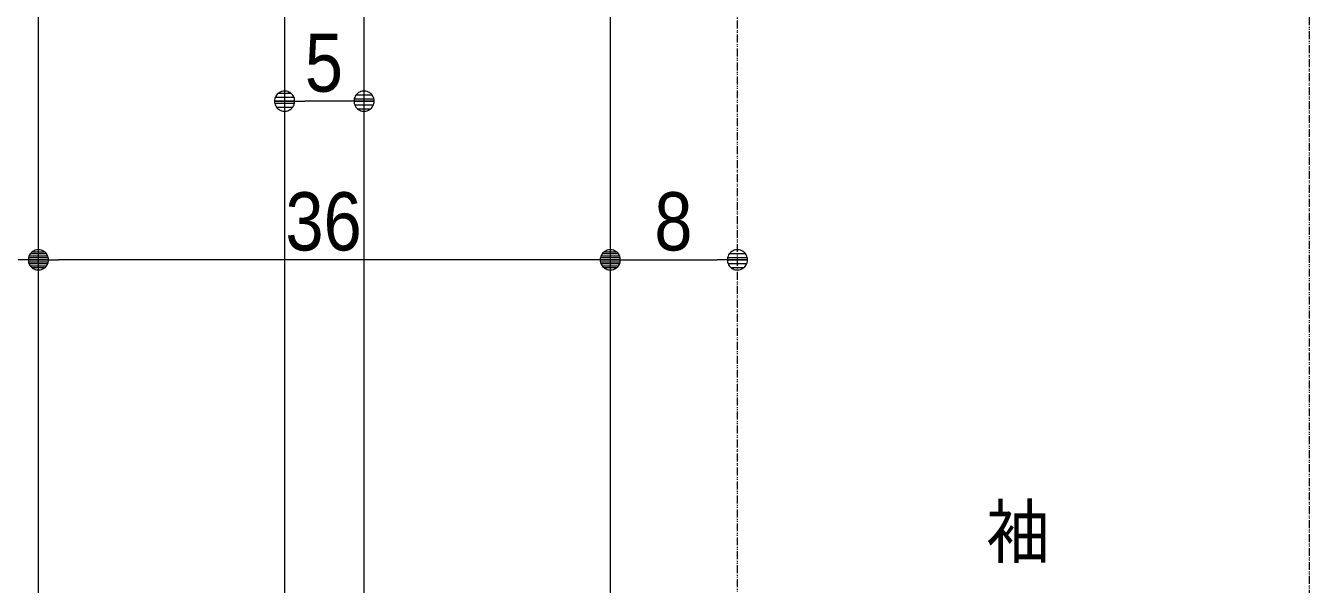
# Model space of a CAD drawing. Units: millimetres, scale not verified. Extents: x -6062 to 6062, y -3045 to 3045.
# Drawn here: x 273 to 1081, y -44 to 308 of the extents above; entities that cross this region are included whole.
import ezdxf
from ezdxf.enums import TextEntityAlignment as Align

# ---------------------------------------------------------------- set-up
doc = ezdxf.new("R2010")
doc.units = ezdxf.units.MM
doc.header["$LTSCALE"] = 20
doc.linetypes.add('DOUBLE_CHAIN1', pattern=[8.8, 5, -1, 0.6, -0.6, 0.6, -1])
for name, color, linetype, lineweight in [('0-0_3一般', 7, 'Continuous', 9), ('0-1_2寸法-1', 7, 'Continuous', 9), ('0-2_0', 7, 'Continuous', 9), ('0-3_2寸法-3', 7, 'Continuous', 9)]:
    doc.layers.add(name, color=color, linetype=linetype, lineweight=lineweight)
doc.styles.add('ＭＳ ゴシック', font='')
doc.styles.add('ＭＳ Ｐゴシック', font='')
doc.styles.get('ＭＳ ゴシック').set_extended_font_data('MS Gothic')
doc.styles.get('ＭＳ Ｐゴシック').set_extended_font_data('MS PGothic')

# ---------------------------------------------------------------- blocks, each defined once
blk = doc.blocks.new('グループ-41')
at = {"layer": '0-0_3一般'}
for p, q in [((44463.7, 8604.9), (44463.7, -29200)), ((45463.7, -29200), (45463.7, 8604.9))]:
    blk.add_line(p, q, dxfattribs=at)
blk.add_lwpolyline([(48563.7, 13804.9), (48563.7, -34400), (41363.7, -34400), (41363.7, 13804.9)], close=True, dxfattribs=at)
blk = doc.blocks.new('グループ-47')
at = {"layer": '0-0_3一般', "linetype": 'DOUBLE_CHAIN1'}
blk.add_lwpolyline([(50163.7, 22805.5), (57363.7, 22805.5), (57363.7, -36999.4), (50163.7, -36999.4)], close=True, dxfattribs=at)
at = {"layer": '0-0_3一般'}
blk.add_blockref('グループ-41', (0, 0), dxfattribs=at)
blk = doc.blocks.new('グループ-48')
at = {"layer": '0-0_3一般'}
blk.add_blockref('グループ-47', (0, 0), dxfattribs=at)
blk = doc.blocks.new('_Dot')
at = {"layer": '0-2_0'}
for p, q in [((-10, 0), (-20, 0)), ((9.78, 2), (-9.78, 2)), ((7.99, 6), (-7.99, 6)), ((9.16, -3.98), (-9.16, -3.98)), ((6, -7.98), (-6, -7.98))]:
    blk.add_line(p, q, dxfattribs=at)
for points in [[(10, 0), (9.92, 1.25), (9.69, 2.49), (9.3, 3.68), (8.76, 4.82), (8.09, 5.88), (7.29, 6.85), (6.37, 7.71), (5.36, 8.44), (4.26, 9.05), (3.09, 9.51), (1.87, 9.82), (0.63, 9.98), (-0.63, 9.98), (-1.87, 9.82), (-3.09, 9.51), (-4.26, 9.05), (-5.36, 8.44), (-6.37, 7.71), (-7.29, 6.85), (-8.09, 5.88), (-8.76, 4.82), (-9.3, 3.68), (-9.69, 2.49), (-9.92, 1.25), (-10, 0), (0, 0)], [(-10, 0), (-9.92, -1.25), (-9.69, -2.49), (-9.3, -3.68), (-8.76, -4.82), (-8.09, -5.88), (-7.29, -6.85), (-6.37, -7.71), (-5.36, -8.44), (-4.26, -9.05), (-3.09, -9.51), (-1.87, -9.82), (-0.63, -9.98), (0.63, -9.98), (1.87, -9.82), (3.09, -9.51), (4.26, -9.05), (5.36, -8.44), (6.37, -7.71), (7.29, -6.85), (8.09, -5.88), (8.76, -4.82), (9.3, -3.68), (9.69, -2.49), (9.92, -1.25), (10, 0), (0, 0)]]:
    blk.add_lwpolyline(points, close=True, dxfattribs=at)

msp = doc.modelspace()

# ---------------------------------------------------------------- linework, layer by layer
at = {"layer": '0-1_2寸法-1'}
for p, q in [((435.68, 280.25), (435.88, 280.25)), ((485.68, 280.25), (485.88, 280.25)), ((472.97, 260.25), (448.4, 260.25)), ((280.68, 180.25), (280.88, 180.25)), ((640.68, 180.25), (640.88, 180.25)), ((640.68, 180.25), (640.88, 180.25)), ((720.68, 180.25), (720.88, 180.25)), ((627.97, 160.25), (293.4, 160.25)), ((653.4, 160.25), (707.97, 160.25)), ((280.68, 140.25), (280.88, 140.25))]:
    msp.add_line(p, q, dxfattribs=at)

# ---------------------------------------------------------------- block references
at = {"layer": '0-0_3一般', "xscale": 0.05, "yscale": 0.05}
msp.add_blockref('グループ-48', (-1787.5, 0), dxfattribs=at)
at = {"layer": '0-1_2寸法-1', "xscale": 0.6356201, "yscale": 0.6356201, "rotation": 180}
for p in [(435.68, 260.25), (280.68, 160.25), (640.68, 160.25)]:
    msp.add_blockref('_Dot', p, dxfattribs=at)
at = {"layer": '0-1_2寸法-1', "xscale": 0.6356201, "yscale": 0.6356201}
for p in [(485.68, 260.25), (280.68, 160.25), (640.68, 160.25), (720.68, 160.25)]:
    msp.add_blockref('_Dot', p, dxfattribs=at)

# ---------------------------------------------------------------- texts
at = {"layer": '0-1_2寸法-1', "style": 'ＭＳ Ｐゴシック', "width": 0.9}
for s, p in [('5', (448.39, 255.19)), ('36', (436.19, 155.19)), ('8', (668.39, 155.19))]:
    msp.add_text(s, height=36.66, dxfattribs=at).set_placement(p, align=Align.BOTTOM_LEFT)
at = {"layer": '0-3_2寸法-3', "style": 'ＭＳ ゴシック', "width": 0.9}
msp.add_text('袖', height=32.55, dxfattribs=at).set_placement((877.36, -37.04), align=Align.BOTTOM_LEFT)

doc.saveas('drawing.dxf')
